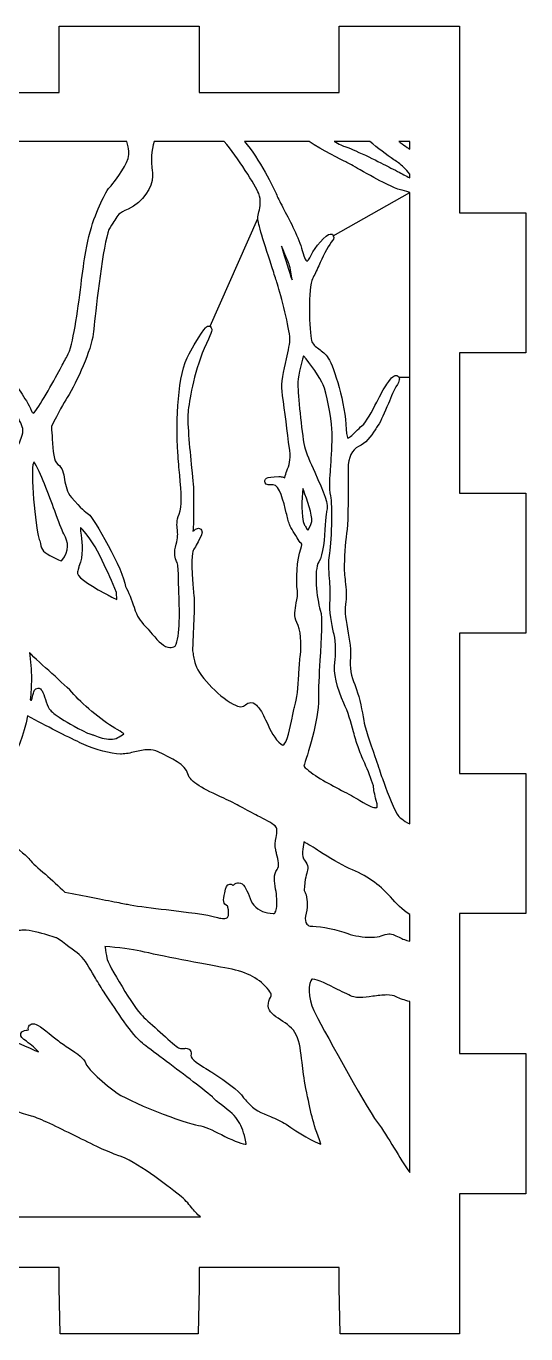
# Model space of a CAD drawing. Extents: x -11 to 868, y -1407 to -16.
# Drawn here: x 567.5 to 642.8, y -927.3 to -730.3 of the extents above; entities that cross this region are included whole.
import ezdxf

# ---------------------------------------------------------------- set-up
doc = ezdxf.new("R2010")
doc.units = 0
doc.layers.add('LAYER_1', color=7, linetype='CONTINUOUS')

msp = doc.modelspace()

# ---------------------------------------------------------------- linework, layer by layer
at = {"layer": 'LAYER_1'}
for points in [[(551.39, -740.28), (572.5, -740.28), (572.5, -730.28), (593.61, -730.28), (593.61, -740.28), (614.72, -740.28), (614.72, -730.28), (632.83, -730.28), (632.83, -758.39), (642.83, -758.39), (642.83, -779.49), (632.83, -779.49)], [(613.82, -761.87), (625.33, -755.33)], [(595.26, -775.49), (602.45, -759.26)], [(632.83, -779.49), (632.83, -800.61), (642.83, -800.61), (642.83, -821.72), (632.83, -821.72), (632.83, -842.84), (642.83, -842.84), (642.83, -863.95), (632.83, -863.95), (632.83, -885.06), (642.83, -885.06), (642.83, -906.17), (632.83, -906.17), (632.83, -927.28), (614.87, -927.28), (614.72, -920.28), (614.72, -917.28), (593.61, -917.28), (593.61, -920.28), (593.46, -927.28), (572.65, -927.28), (572.5, -920.28), (572.5, -917.28), (551.39, -917.28)], [(623.7, -783.18), (625.33, -783.18)]]:
    msp.add_lwpolyline(points, dxfattribs=at)
for points, knots in [([(565.3, -805.54), (563.07, -804.3), (558.95, -801.51), (558.63, -800.07), (558.46, -799.32), (558.09, -798.15), (557.65, -796.8), (556.98, -794.72), (556.15, -792.12), (555.77, -790.07), (555.33, -787.7), (553.53, -784.06), (552.2, -781.4), (551.59, -780.15), (551.05, -779.08), (550.84, -778.5), (550.09, -776.44), (549.56, -774.16), (549.36, -772.09), (549.28, -771.22), (548.33, -766.96), (547.26, -766.96), (547.1, -766.96), (546.95, -767.03), (546.83, -767.15), (546.65, -767.36), (546.56, -767.71), (546.69, -768.82), (546.92, -770.7), (546.9, -771.94), (546.82, -772.61), (546, -771.58), (543.33, -769.3), (539.51, -766.07), (537.11, -764.03), (534.83, -762.11), (534.33, -761.51), (534.24, -761.41), (534.17, -761.32), (534.12, -761.26), (534.12, -761.26), (534.12, -760.95), (534.12, -760.95), (534.12, -760.95), (533.88, -760.95), (533.88, -760.95), (533.72, -760.7), (533.57, -760.49), (533.44, -760.3), (532.61, -759.09), (532.36, -758.73), (531.92, -757.37), (531.76, -756.89), (531.65, -756.55), (531.24, -756.55), (530.76, -756.55), (530.71, -757.05), (530.69, -757.26), (530.68, -757.38), (530.64, -757.74), (530.57, -757.87), (530.52, -757.86), (530.41, -757.82), (530.21, -757.68), (529.39, -757.07), (528.99, -756.61), (528.61, -756.16), (528.19, -755.65), (527.74, -755.13), (526.78, -754.52), (524.96, -753.36), (523.1, -751.54), (522.89, -750.68), (522.83, -750.41), (522.76, -749.68), (522.69, -748.98), (522.65, -748.51), (522.6, -748.04), (522.55, -747.63), (522.55, -747.63), (582.7, -747.64), (582.7, -747.64), (582.85, -748.22), (582.95, -748.69), (583.02, -749.1), (583.23, -750.48), (581.89, -752.27), (580.47, -754.16), (580.47, -754.16), (580.34, -754.33), (580.34, -754.33), (580.08, -754.56), (579.84, -754.89), (579.57, -755.37), (578.62, -757.11), (577.26, -759.91), (576.51, -764.24), (576.28, -765.59), (576.05, -767.35), (575.81, -769.21), (575.29, -773.29), (574.64, -778.37), (573.71, -780), (573.43, -780.49), (573.07, -781.16), (572.65, -781.93), (571.59, -783.9), (569.45, -787.85), (568.6, -788.59), (568.52, -788.49), (568.44, -788.39), (568.35, -788.28), (567.89, -787.17), (567.28, -786.25), (566.73, -785.43), (566.06, -784.42), (565.48, -783.54), (565.37, -782.63), (565.12, -780.4), (561.12, -776.51), (559.49, -775.27), (557.46, -773.71), (556.83, -769.97), (556.69, -768.86), (556.53, -767.63), (555.83, -766.94), (555.21, -766.33), (554.73, -765.85), (554.31, -765.44), (554.16, -764.82), (553.92, -763.86), (553.87, -763.26), (553.8, -762.62), (553.76, -762.2), (553.72, -761.76), (553.63, -761.2), (553.51, -760.52), (553.41, -759.94), (552.87, -759.94), (552.4, -759.94), (552.29, -760.31), (552.03, -761.38), (551.49, -761.24), (550.27, -760.35), (549.72, -759.95), (549.01, -759.44), (548.85, -759.32), (548.61, -759.32), (548.61, -759.32), (548.29, -759.32), (548.29, -759.32), (548.29, -759.32), (548.14, -759.62), (548.14, -759.62), (547.98, -759.96), (548.2, -760.22), (548.54, -760.62), (549.33, -761.55), (550.01, -762.02), (550.55, -762.4), (551.16, -762.83), (551.53, -763.09), (551.78, -763.77), (552.33, -765.26), (552.76, -766.44), (553.98, -767.64), (554.34, -768), (554.52, -768.67), (554.75, -769.59), (555.13, -771.07), (555.65, -773.09), (557.37, -775.5), (558.3, -776.8), (559.19, -777.65), (560.05, -778.48), (561.87, -780.22), (563.59, -781.86), (565.71, -787.56), (565.73, -787.7), (565.78, -787.87), (565.84, -788.05), (566.07, -788.76), (566.34, -789.29), (566.56, -789.72), (567.01, -790.63), (567.24, -791.08), (566.81, -792.33), (566.54, -793.12), (566.15, -793.72), (565.78, -794.29), (565.17, -795.21), (564.6, -796.07), (564.83, -797.37), (565.38, -800.59), (565.69, -804.69), (565.3, -805.54)], [0, 0, 0, 0, 1, 1, 1, 2, 2, 2, 3, 3, 3, 4, 4, 4, 5, 5, 5, 6, 6, 6, 7, 7, 7, 8, 8, 8, 9, 9, 9, 10, 10, 10, 11, 11, 11, 12, 12, 12, 13, 13, 13, 14, 14, 14, 15, 15, 15, 16, 16, 16, 17, 17, 17, 18, 18, 18, 19, 19, 19, 20, 20, 20, 21, 21, 21, 22, 22, 22, 23, 23, 23, 24, 24, 24, 25, 25, 25, 26, 26, 26, 27, 27, 27, 28, 28, 28, 29, 29, 29, 30, 30, 30, 31, 31, 31, 32, 32, 32, 33, 33, 33, 34, 34, 34, 35, 35, 35, 36, 36, 36, 37, 37, 37, 38, 38, 38, 39, 39, 39, 40, 40, 40, 41, 41, 41, 42, 42, 42, 43, 43, 43, 44, 44, 44, 45, 45, 45, 46, 46, 46, 47, 47, 47, 48, 48, 48, 49, 49, 49, 50, 50, 50, 51, 51, 51, 52, 52, 52, 53, 53, 53, 54, 54, 54, 55, 55, 55, 56, 56, 56, 57, 57, 57, 58, 58, 58, 59, 59, 59, 60, 60, 60, 61, 61, 61, 62, 62, 62, 63, 63, 63, 64, 64, 64, 65, 65, 65, 65]), ([(606.21, -838.57), (606.18, -838.57), (606.11, -838.56), (605.97, -838.45), (604.96, -837.67), (604.36, -836.38), (603.78, -835.13), (603.36, -834.22), (602.96, -833.36), (602.42, -832.75), (602.2, -832.51), (601.85, -832.18), (601.4, -832.18), (601.07, -832.18), (600.82, -832.35), (600.61, -832.51), (600.39, -832.66), (600.2, -832.8), (599.88, -832.8), (599.58, -832.8), (599.2, -832.68), (598.75, -832.43), (596.37, -831.14), (593.33, -827.84), (592.94, -826.12), (592.88, -825.82), (592.82, -825.53), (592.77, -825.26), (592.71, -824.92), (592.66, -824.62), (592.58, -824.36), (592.75, -821.13), (592.93, -817.33), (592.83, -816.27), (592.83, -816.27), (592.82, -816.17), (592.82, -816.17), (592.29, -810.78), (592.58, -809.55), (592.72, -809.27), (592.84, -809.04), (592.99, -808.77), (593.15, -808.49), (594.01, -806.93), (594.18, -806.56), (593.97, -806.19), (593.87, -806.02), (593.69, -805.92), (593.49, -805.92), (593.27, -805.92), (593.09, -806.04), (592.93, -806.16), (592.93, -806.16), (592.75, -806.3), (592.67, -806.35), (592.76, -805.63), (592.76, -804.22), (592.75, -802.85), (592.75, -801.94), (592.74, -801.07), (592.77, -800.56), (592.8, -800.09), (592.68, -798.9), (592.47, -796.83), (592.16, -793.79), (591.74, -789.62), (591.96, -788.11), (592.25, -786.14), (592.86, -782.04), (594.71, -778.07), (595.59, -776.16), (595.58, -775.99), (595.41, -775.72), (595.41, -775.72), (595.26, -775.49), (595.26, -775.49), (595.26, -775.49), (594.97, -775.49), (594.97, -775.49), (594.66, -775.49), (594.42, -775.49), (592.1, -779.64), (590.35, -782.75), (590.09, -789.6), (590.4, -794.52), (590.48, -795.76), (590.58, -796.9), (590.67, -797.91), (590.91, -800.63), (591.09, -802.6), (590.59, -803.8), (590.17, -804.83), (590.25, -805.5), (590.32, -806.14), (590.38, -806.72), (590.44, -807.32), (590.15, -808.32), (589.78, -809.61), (589.9, -810.1), (590.15, -810.75), (590.31, -811.15), (590.48, -811.61), (590.47, -812.7), (590.47, -813.32), (590.5, -814.17), (590.54, -815.15), (590.65, -818.02), (590.82, -822.31), (590, -823.69), (589.71, -823.83), (589.45, -823.89), (589.2, -823.89), (588.31, -823.89), (587.53, -823), (586.55, -821.87), (586.55, -821.87), (586.29, -821.57), (586.29, -821.57), (586.02, -821.26), (585.78, -820.99), (585.57, -820.76), (584.62, -819.7), (584.3, -819.35), (583.81, -817.82), (583.49, -816.82), (582.93, -815.43), (582.5, -814.71), (582.26, -812.24), (577.65, -804.24), (576.94, -803.79), (576.43, -803.47), (575.86, -802.97), (574.36, -801.27), (573.68, -800.5), (573.49, -799.47), (573.33, -798.56), (573.16, -797.62), (573, -796.74), (572.31, -796.29), (571.69, -795.89), (571.59, -794.29), (571.47, -792.45), (571.43, -791.86), (571.39, -791.25), (571.34, -790.6), (572.4, -788.52), (573.21, -787.04), (573.73, -786.22), (575.25, -783.83), (577.33, -779.03), (577.64, -776.65), (577.69, -776.26), (577.76, -775.58), (577.86, -774.71), (578.25, -771.2), (579.3, -761.87), (580.19, -760.59), (580.5, -760.14), (580.71, -759.78), (580.88, -759.5), (581.32, -758.73), (581.47, -758.47), (582.9, -757.84), (585.23, -756.79), (586.52, -754.55), (586.59, -752.89), (586.59, -752.72), (586.6, -752.61), (586.59, -752.5), (586.59, -752.5), (586.59, -752.47), (586.59, -752.47), (586.59, -752.47), (586.59, -752.44), (586.59, -752.44), (586.56, -752.31), (586.55, -752.2), (586.53, -752.08), (586.32, -750.51), (586.41, -749.06), (586.83, -747.64), (586.83, -747.64), (597.39, -747.64), (597.39, -747.64), (599.38, -749.99), (602.12, -754.31), (602.58, -755.48), (602.99, -756.52), (602.79, -757.44), (602.61, -758.26), (602.53, -758.61), (602.46, -758.95), (602.45, -759.26), (602.43, -759.92), (603.27, -762.62), (604.84, -767.39), (605.09, -768.16), (605.3, -768.79), (605.41, -769.15), (605.92, -770.77), (607.22, -775.88), (607.28, -777.36), (607.31, -777.95), (607.04, -779.15), (606.76, -780.41), (606.35, -782.22), (605.93, -784.09), (606.09, -785.28), (606.32, -786.92), (606.77, -790.41), (607.09, -792.95), (607.09, -792.95), (607.26, -794.21), (607.26, -794.21), (607.44, -795.65), (607.13, -796.47), (606.82, -797.27), (606.7, -797.6), (606.57, -797.93), (606.49, -798.3), (606.34, -798.22), (606.16, -798.16), (605.96, -798.15), (605.85, -798.14), (605.74, -798.13), (605.61, -798.13), (603.5, -798.13), (603.5, -798.59), (603.5, -798.84), (603.5, -798.89), (603.51, -799.3), (604.01, -799.36), (604.08, -799.37), (604.17, -799.37), (604.31, -799.37), (604.42, -799.37), (604.56, -799.37), (604.74, -799.36), (604.74, -799.36), (604.74, -799.36), (604.74, -799.36), (605.71, -799.36), (606.33, -801.91), (606.74, -803.6), (606.9, -804.24), (607.05, -804.85), (607.21, -805.37), (607.21, -805.37), (607.21, -805.37), (607.21, -805.37), (607.24, -805.51), (607.31, -805.63), (607.61, -806.1), (607.83, -806.45), (608.14, -806.93), (608.35, -807.34), (608.58, -807.77), (608.8, -808.02), (608.95, -808.18), (609.13, -808.38), (609.15, -808.39), (608.91, -809.03), (608.36, -810.52), (608.17, -813.8), (608.41, -815.34), (608.49, -815.88), (608.37, -816.5), (608.24, -817.17), (608.04, -818.17), (607.84, -819.2), (608.33, -820.11), (608.91, -821.18), (609.1, -823.23), (608.83, -825.31), (608.73, -826.03), (608.67, -826.98), (608.6, -828), (608.49, -829.75), (608.36, -831.74), (608.03, -832.68), (607.89, -833.1), (607.77, -833.75), (607.62, -834.51), (607.4, -835.62), (606.82, -838.57), (606.21, -838.57)], [0, 0, 0, 0, 1, 1, 1, 2, 2, 2, 3, 3, 3, 4, 4, 4, 5, 5, 5, 6, 6, 6, 7, 7, 7, 8, 8, 8, 9, 9, 9, 10, 10, 10, 11, 11, 11, 12, 12, 12, 13, 13, 13, 14, 14, 14, 15, 15, 15, 16, 16, 16, 17, 17, 17, 18, 18, 18, 19, 19, 19, 20, 20, 20, 21, 21, 21, 22, 22, 22, 23, 23, 23, 24, 24, 24, 25, 25, 25, 26, 26, 26, 27, 27, 27, 28, 28, 28, 29, 29, 29, 30, 30, 30, 31, 31, 31, 32, 32, 32, 33, 33, 33, 34, 34, 34, 35, 35, 35, 36, 36, 36, 37, 37, 37, 38, 38, 38, 39, 39, 39, 40, 40, 40, 41, 41, 41, 42, 42, 42, 43, 43, 43, 44, 44, 44, 45, 45, 45, 46, 46, 46, 47, 47, 47, 48, 48, 48, 49, 49, 49, 50, 50, 50, 51, 51, 51, 52, 52, 52, 53, 53, 53, 54, 54, 54, 55, 55, 55, 56, 56, 56, 57, 57, 57, 58, 58, 58, 59, 59, 59, 60, 60, 60, 61, 61, 61, 62, 62, 62, 63, 63, 63, 64, 64, 64, 65, 65, 65, 66, 66, 66, 67, 67, 67, 68, 68, 68, 69, 69, 69, 70, 70, 70, 71, 71, 71, 72, 72, 72, 73, 73, 73, 74, 74, 74, 75, 75, 75, 76, 76, 76, 77, 77, 77, 78, 78, 78, 79, 79, 79, 80, 80, 80, 81, 81, 81, 82, 82, 82, 83, 83, 83, 84, 84, 84, 85, 85, 85, 86, 86, 86, 87, 87, 87, 88, 88, 88, 89, 89, 89, 90, 90, 90, 91, 91, 91, 92, 92, 92, 93, 93, 93, 94, 94, 94, 95, 95, 95, 95]), ([(625.33, -850.47), (624.37, -849.96), (623.7, -849.45), (623.43, -848.99), (622.64, -847.63), (621.71, -845.03), (621.27, -843.77), (621.2, -843.58), (621.14, -843.42), (621.1, -843.3), (620.85, -842.51), (620.48, -841.44), (620.09, -840.3), (619.37, -838.22), (618.55, -835.85), (618.4, -834.87), (618.19, -833.48), (617.79, -831.52), (617.3, -830.19), (617.3, -830.19), (617.2, -829.91), (617.2, -829.91), (616.79, -828.81), (616.24, -827.32), (616.37, -825.98), (616.54, -824.27), (616.27, -822.79), (615.95, -821.08), (615.61, -819.21), (615.5, -818.17), (615.71, -816.96), (615.86, -816.14), (615.74, -815.07), (615.62, -813.94), (615.53, -813.08), (615.43, -812.19), (615.46, -811.42), (615.51, -809.7), (615.69, -807.47), (615.89, -806.13), (616.05, -805.03), (616.07, -800.5), (616.05, -796.89), (616.04, -795.33), (616.67, -794.02), (617.61, -793.62), (618.76, -793.14), (619.43, -792.13), (620.14, -791.07), (620.27, -790.87), (620.41, -790.66), (620.55, -790.45), (621.01, -789.79), (621.57, -788.44), (622.11, -787.14), (622.54, -786.1), (622.99, -785.02), (623.26, -784.61), (623.93, -783.61), (623.78, -783.32), (623.7, -783.18), (623.61, -783.01), (623.43, -782.9), (623.23, -782.9), (622.98, -782.9), (622.71, -782.99), (621.89, -784.19), (621.41, -784.88), (620.9, -785.86), (620.37, -786.9), (619.63, -788.34), (618.8, -789.96), (618.14, -790.48), (617.86, -790.7), (617.55, -791.01), (617.26, -791.31), (616.91, -791.66), (616.27, -792.3), (616.02, -792.34), (615.97, -792.28), (615.81, -792), (615.77, -791), (615.61, -787.2), (613.97, -781.63), (613.05, -780.28), (612.63, -779.66), (612.11, -779.26), (611.65, -778.91), (611.12, -778.5), (610.7, -778.19), (610.53, -777.62), (610.18, -776.39), (610.01, -769.54), (610.68, -768.32), (610.97, -767.81), (611.28, -767.12), (611.62, -766.38), (612.21, -765.1), (612.88, -763.64), (613.52, -762.81), (613.76, -762.5), (613.99, -762.21), (613.82, -761.87), (613.82, -761.87), (613.68, -761.59), (613.68, -761.59), (613.68, -761.59), (613.36, -761.59), (613.36, -761.59), (612.74, -761.59), (610.98, -763.69), (610.51, -764.7), (610.14, -765.49), (609.92, -765.67), (609.85, -765.71), (609.77, -765.66), (609.49, -765.37), (609.14, -764.09), (608.6, -762.12), (607.37, -759.79), (606.38, -757.92), (605.91, -757.02), (605.5, -756.24), (605.29, -755.74), (604.83, -754.61), (602.68, -750.3), (600.44, -747.64), (600.44, -747.64), (610.17, -747.64), (610.17, -747.64), (612.14, -748.95), (615.04, -750.43), (615.7, -750.74), (616.04, -750.9), (616.88, -751.36), (617.84, -751.91), (620.78, -753.55), (623.1, -754.81), (623.93, -754.93), (624.24, -754.97), (624.74, -755.12), (625.33, -755.33), (625.33, -755.33), (625.33, -850.47), (625.33, -850.47)], [0, 0, 0, 0, 1, 1, 1, 2, 2, 2, 3, 3, 3, 4, 4, 4, 5, 5, 5, 6, 6, 6, 7, 7, 7, 8, 8, 8, 9, 9, 9, 10, 10, 10, 11, 11, 11, 12, 12, 12, 13, 13, 13, 14, 14, 14, 15, 15, 15, 16, 16, 16, 17, 17, 17, 18, 18, 18, 19, 19, 19, 20, 20, 20, 21, 21, 21, 22, 22, 22, 23, 23, 23, 24, 24, 24, 25, 25, 25, 26, 26, 26, 27, 27, 27, 28, 28, 28, 29, 29, 29, 30, 30, 30, 31, 31, 31, 32, 32, 32, 33, 33, 33, 34, 34, 34, 35, 35, 35, 36, 36, 36, 37, 37, 37, 38, 38, 38, 39, 39, 39, 40, 40, 40, 41, 41, 41, 42, 42, 42, 43, 43, 43, 44, 44, 44, 45, 45, 45, 46, 46, 46, 47, 47, 47, 48, 48, 48, 48]), ([(625.33, -753.12), (624.75, -752.83), (624.12, -752.5), (623.51, -752.17), (623.06, -751.93), (622.61, -751.7), (622.18, -751.48), (621.2, -750.97), (617.22, -748.97), (615.72, -748.47), (615.28, -748.33), (614.64, -748.02), (613.95, -747.64), (613.95, -747.64), (619.34, -747.64), (619.34, -747.64), (620.45, -748.66), (621.88, -749.66), (622.95, -750.4), (623.21, -750.58), (623.45, -750.74), (623.65, -750.89), (624.17, -751.26), (624.71, -751.79), (625.33, -752.56), (625.33, -752.56), (625.33, -753.12), (625.33, -753.12)], [0, 0, 0, 0, 1, 1, 1, 2, 2, 2, 3, 3, 3, 4, 4, 4, 5, 5, 5, 6, 6, 6, 7, 7, 7, 8, 8, 8, 9, 9, 9, 9]), ([(624.95, -748.55), (624.65, -748.33), (624.29, -748.07), (623.91, -747.8), (623.83, -747.74), (623.75, -747.69), (623.68, -747.64), (623.68, -747.64), (625.33, -747.64), (625.33, -747.64), (625.33, -747.64), (625.33, -748.83), (625.33, -748.83), (625.21, -748.74), (625.08, -748.65), (624.95, -748.55)], [0, 0, 0, 0, 1, 1, 1, 2, 2, 2, 3, 3, 3, 4, 4, 4, 5, 5, 5, 5]), ([(607.6, -768.51), (607.19, -767.36), (606.56, -765.32), (606.02, -763.41), (606.5, -764.53), (606.94, -765.58), (607.15, -766.15), (607.39, -766.81), (607.51, -767.68), (607.6, -768.51)], [0, 0, 0, 0, 1, 1, 1, 2, 2, 2, 3, 3, 3, 3]), ([(620.23, -848.01), (619.96, -848.01), (619.29, -847.87), (617.8, -846.92), (617.06, -846.45), (616.08, -845.94), (615.05, -845.4), (612.94, -844.29), (610.57, -843.04), (609.36, -841.75), (609.81, -840.41), (611.67, -834.74), (611.58, -831.63), (611.54, -830.24), (611.67, -828.01), (611.8, -825.84), (612.01, -822.5), (612.2, -819.35), (611.86, -818.28), (611.31, -816.52), (610.84, -812.22), (611.64, -810.97), (612.32, -809.89), (612.48, -807.39), (612.6, -805.38), (612.64, -804.64), (612.7, -803.72), (612.77, -803.51), (612.79, -803.48), (612.8, -803.45), (612.81, -803.41), (613.2, -802.43), (612.39, -800.51), (611.02, -797.48), (610.36, -796.01), (609.67, -794.5), (609.48, -793.61), (608.97, -791.26), (608.54, -785.68), (608.46, -784.32), (608.4, -783.39), (608.94, -781.26), (609.32, -779.94), (610.31, -781.02), (611.85, -783.35), (612.28, -784.32), (612.75, -785.36), (613.55, -789.32), (613.62, -790.93), (613.69, -792.5), (613.57, -794.4), (613.47, -796.07), (613.47, -796.07), (613.46, -796.25), (613.46, -796.25), (613.45, -796.44), (613.43, -796.66), (613.41, -796.91), (613.32, -798.1), (613.18, -799.9), (613.45, -801.05), (613.72, -802.24), (613.58, -808.52), (613.25, -810.01), (613.05, -810.91), (613.14, -812.17), (613.25, -813.5), (613.33, -814.58), (613.41, -815.7), (613.33, -816.6), (613.16, -818.59), (613.57, -820.33), (613.87, -821.6), (613.87, -821.6), (613.94, -821.9), (613.94, -821.9), (614.22, -823.13), (614.21, -825.06), (614.03, -826.14), (613.81, -827.49), (614.41, -830.18), (615.4, -832.26), (616.03, -833.58), (616.47, -835.17), (616.86, -836.58), (617.09, -837.4), (617.31, -838.17), (617.54, -838.85), (617.82, -839.64), (618.17, -840.46), (618.55, -841.32), (619.04, -842.46), (619.55, -843.64), (619.85, -844.73), (619.91, -845.23), (620.03, -846.01), (620.29, -846.92), (620.54, -847.76), (620.4, -847.97), (620.39, -847.97), (620.37, -848), (620.31, -848.01), (620.23, -848.01)], [0, 0, 0, 0, 1, 1, 1, 2, 2, 2, 3, 3, 3, 4, 4, 4, 5, 5, 5, 6, 6, 6, 7, 7, 7, 8, 8, 8, 9, 9, 9, 10, 10, 10, 11, 11, 11, 12, 12, 12, 13, 13, 13, 14, 14, 14, 15, 15, 15, 16, 16, 16, 17, 17, 17, 18, 18, 18, 19, 19, 19, 20, 20, 20, 21, 21, 21, 22, 22, 22, 23, 23, 23, 24, 24, 24, 25, 25, 25, 26, 26, 26, 27, 27, 27, 28, 28, 28, 29, 29, 29, 30, 30, 30, 31, 31, 31, 32, 32, 32, 33, 33, 33, 34, 34, 34, 34]), ([(572.86, -810.84), (572.68, -810.79), (572.22, -810.57), (571.6, -810.28), (570.05, -809.56), (569.95, -809.22), (569.68, -808.19), (569.62, -807.95), (569.55, -807.69), (569.46, -807.4), (568.95, -805.75), (568.13, -797.17), (568.63, -796.1), (568.66, -796.04), (568.69, -795.97), (568.72, -795.9), (569.69, -797.47), (570.92, -800.79), (571.85, -803.31), (572.44, -804.92), (572.91, -806.18), (573.21, -806.74), (573.94, -808.11), (574.13, -809.21), (572.91, -810.8), (572.91, -810.8), (572.87, -810.83), (572.86, -810.84)], [0, 0, 0, 0, 1, 1, 1, 2, 2, 2, 3, 3, 3, 4, 4, 4, 5, 5, 5, 6, 6, 6, 7, 7, 7, 8, 8, 8, 9, 9, 9, 9]), ([(609.96, -806.21), (609.92, -806.17), (609.87, -806.1), (609.8, -805.97), (609.68, -805.74), (609.58, -805.58), (609.48, -805.47), (608.91, -803.99), (609.04, -801.63), (609.24, -799.92), (609.27, -800), (609.29, -800.07), (609.32, -800.15), (609.89, -801.71), (610.67, -803.84), (610.56, -804.92), (610.29, -805.8), (610.06, -806.11), (609.96, -806.21)], [0, 0, 0, 0, 1, 1, 1, 2, 2, 2, 3, 3, 3, 4, 4, 4, 5, 5, 5, 6, 6, 6, 6]), ([(581.18, -816.65), (580.96, -816.57), (580.56, -816.35), (580.19, -816.15), (579.97, -816.03), (579.73, -815.89), (579.46, -815.75), (576.47, -814.18), (575.06, -813.08), (575.27, -812.49), (575.36, -812.25), (575.42, -812.03), (575.45, -811.83), (575.45, -811.83), (575.48, -811.81), (575.48, -811.81), (575.48, -811.81), (575.48, -811.69), (575.48, -811.69), (576.19, -809.95), (575.99, -808.29), (575.82, -806.95), (575.77, -806.54), (575.72, -806.15), (575.71, -805.8), (576.42, -806.42), (577.83, -808.3), (578.64, -810.03), (578.64, -810.03), (578.98, -810.75), (578.98, -810.75), (579.89, -812.66), (580.44, -813.83), (581.14, -815.61), (581.2, -816.21), (581.2, -816.5), (581.18, -816.65)], [0, 0, 0, 0, 1, 1, 1, 2, 2, 2, 3, 3, 3, 4, 4, 4, 5, 5, 5, 6, 6, 6, 7, 7, 7, 8, 8, 8, 9, 9, 9, 10, 10, 10, 11, 11, 11, 12, 12, 12, 12]), ([(582.24, -836.88), (582.08, -837.05), (581.54, -837.34), (581.33, -837.46), (581.03, -837.63), (580.67, -837.71), (580.25, -837.71), (579.43, -837.71), (578.53, -837.38), (577.87, -837.14), (577.71, -837.08), (577.57, -837.03), (577.43, -836.99), (577.27, -836.93), (577.04, -836.85), (576.77, -836.77), (572.71, -834.77), (571.39, -833.67), (571, -833.1), (570.83, -832.84), (570.61, -832.2), (570.44, -831.69), (570.07, -830.59), (569.87, -830), (569.33, -830), (568.82, -830), (568.68, -830.55), (568.64, -830.74), (568.64, -830.74), (568.57, -831.04), (568.57, -831.04), (568.5, -831.34), (568.41, -831.7), (568.34, -831.82), (568.3, -831.82), (568.24, -831.8), (568.15, -831.77), (568.27, -830.74), (568.33, -829.69), (568.33, -828.63), (568.33, -827.27), (568.23, -825.92), (568.03, -824.61), (568.83, -825.49), (570.14, -826.66), (571.41, -827.79), (572.69, -828.94), (574.02, -830.13), (574.74, -830.95), (576.31, -832.74), (579.36, -835.21), (581.27, -836.24), (581.94, -836.6), (582.17, -836.79), (582.24, -836.88)], [0, 0, 0, 0, 1, 1, 1, 2, 2, 2, 3, 3, 3, 4, 4, 4, 5, 5, 5, 6, 6, 6, 7, 7, 7, 8, 8, 8, 9, 9, 9, 10, 10, 10, 11, 11, 11, 12, 12, 12, 13, 13, 13, 14, 14, 14, 15, 15, 15, 16, 16, 16, 17, 17, 17, 18, 18, 18, 18]), ([(605.36, -857.31), (604.78, -858.05), (604.94, -859.09), (605.13, -860.29), (605.2, -860.75), (605.28, -861.23), (605.31, -861.72), (605.4, -862.95), (605.2, -863.65), (604.99, -863.88), (604.95, -863.92), (604.93, -863.94), (604.9, -863.94), (604.9, -863.94), (604.75, -863.94), (604.75, -863.94), (603.57, -863.94), (602.61, -863.53), (601.83, -862.68), (601.58, -862.42), (601.33, -861.81), (601.12, -861.27), (600.71, -860.27), (600.33, -859.32), (599.55, -859.32), (599.29, -859.32), (599.05, -859.43), (598.83, -859.64), (598.77, -859.69), (598.73, -859.72), (598.7, -859.74), (598.62, -859.66), (598.48, -859.53), (598.25, -859.53), (597.75, -859.53), (597.65, -860), (597.45, -860.86), (597.2, -861.96), (597.2, -862.57), (597.9, -862.84), (597.9, -862.84), (597.91, -862.84), (597.92, -862.84), (597.92, -862.86), (597.93, -862.88), (597.94, -862.92), (597.94, -862.92), (597.95, -863.03), (597.95, -863.03), (598.02, -863.48), (598.14, -864.23), (597.87, -864.54), (597.77, -864.66), (597.58, -864.72), (597.31, -864.72), (597.06, -864.72), (596.75, -864.67), (596.38, -864.56), (594.74, -864.09), (591.65, -863.73), (588.66, -863.37), (586.54, -863.13), (584.54, -862.89), (583.22, -862.64), (582.74, -862.55), (582.05, -862.42), (581.22, -862.26), (579.11, -861.85), (576.25, -861.31), (573.37, -860.74), (572.49, -859.85), (571.4, -858.89), (570.43, -858.05), (569.4, -857.14), (568.42, -856.29), (568.09, -855.85), (567.75, -855.4), (566.66, -854.49), (564.77, -852.92), (563.24, -851.64), (561.24, -849.98), (559.76, -848.58), (563.75, -844.78), (566.61, -839.81), (567.76, -834.2), (570.62, -835.73), (573.66, -837.28), (575.58, -838.19), (575.58, -838.19), (575.65, -838.23), (575.65, -838.23), (575.72, -838.26), (575.79, -838.29), (575.86, -838.32), (575.86, -838.32), (576.21, -838.49), (576.21, -838.49), (578.08, -839.33), (580.21, -839.88), (581.77, -839.93), (581.82, -839.93), (581.86, -839.93), (581.9, -839.93), (582.57, -839.93), (583.25, -839.76), (583.9, -839.6), (584.56, -839.45), (585.24, -839.28), (585.91, -839.28), (586.45, -839.28), (586.94, -839.39), (587.41, -839.61), (589.45, -840.56), (591.57, -841.54), (591.92, -842.93), (592.25, -844.19), (594.26, -845.2), (597.3, -846.6), (598.28, -847.05), (599.21, -847.47), (599.86, -847.86), (600.78, -848.39), (601.65, -848.83), (602.42, -849.23), (603.52, -849.79), (604.47, -850.28), (605.04, -850.76), (605.41, -851.08), (605.35, -851.63), (605.2, -852.5), (605.1, -853.12), (605, -853.76), (605.14, -854.38), (605.18, -854.57), (605.23, -854.77), (605.28, -854.96), (605.53, -855.96), (605.75, -856.82), (605.36, -857.31)], [0, 0, 0, 0, 1, 1, 1, 2, 2, 2, 3, 3, 3, 4, 4, 4, 5, 5, 5, 6, 6, 6, 7, 7, 7, 8, 8, 8, 9, 9, 9, 10, 10, 10, 11, 11, 11, 12, 12, 12, 13, 13, 13, 14, 14, 14, 15, 15, 15, 16, 16, 16, 17, 17, 17, 18, 18, 18, 19, 19, 19, 20, 20, 20, 21, 21, 21, 22, 22, 22, 23, 23, 23, 24, 24, 24, 25, 25, 25, 26, 26, 26, 27, 27, 27, 28, 28, 28, 29, 29, 29, 30, 30, 30, 31, 31, 31, 32, 32, 32, 33, 33, 33, 34, 34, 34, 35, 35, 35, 36, 36, 36, 37, 37, 37, 38, 38, 38, 39, 39, 39, 40, 40, 40, 41, 41, 41, 42, 42, 42, 43, 43, 43, 44, 44, 44, 45, 45, 45, 46, 46, 46, 46]), ([(600.56, -898.69), (599.86, -898.69), (598.32, -897.94), (596.96, -897.27), (595.61, -896.61), (594.33, -895.98), (593.51, -895.88), (591.59, -895.63), (582.78, -892.26), (580.79, -890.69), (578.03, -888.52), (576.66, -887.05), (576.53, -886.55), (576.33, -885.83), (575.37, -885.16), (573.82, -884.13), (573.18, -883.7), (572.51, -883.25), (572, -882.84), (572, -882.84), (571.6, -882.52), (571.6, -882.52), (569.98, -881.19), (569.15, -880.57), (568.57, -880.57), (568.36, -880.57), (568.17, -880.65), (568.04, -880.8), (567.9, -880.97), (567.84, -881.2), (567.87, -881.48), (567.79, -881.52), (567.61, -881.54), (567.53, -881.55), (567.25, -881.58), (566.84, -881.64), (566.74, -882.05), (566.62, -882.49), (567.01, -882.81), (567.57, -883.21), (568.35, -883.76), (569.01, -884.37), (569.42, -884.81), (566.89, -883.84), (556.45, -878.66), (555.01, -876.92), (554.15, -875.9), (553.24, -875.53), (552.44, -875.21), (551.61, -874.87), (550.89, -874.58), (550.19, -873.66), (549.62, -872.92), (549.22, -872.61), (548.81, -872.61), (548.25, -872.61), (548.02, -873.12), (547.84, -873.53), (547.72, -873.8), (547.58, -874.11), (547.38, -874.24), (547.38, -874.24), (547.38, -874.24), (547.38, -874.24), (547.38, -874.24), (547.34, -874.26), (547.25, -874.26), (546.41, -874.26), (544.5, -873.21), (543.24, -872.52), (542.72, -872.24), (542.28, -872), (541.96, -871.85), (541.67, -871.71), (541.62, -871.63), (541.62, -871.63), (541.62, -871.61), (541.63, -871.53), (541.63, -871.47), (541.67, -871.18), (541.73, -870.64), (541.05, -870.14), (540.78, -869.94), (540.55, -869.8), (540.39, -869.7), (540.55, -869.53), (540.84, -869.16), (540.67, -868.76), (540.48, -868.33), (539.95, -868.33), (539.78, -868.33), (539.34, -868.33), (538.65, -868.44), (537.65, -868.67), (537.39, -868.73), (537.1, -868.76), (536.8, -868.76), (534.9, -868.76), (532.61, -867.6), (531.09, -866.83), (530.73, -866.64), (530.4, -866.48), (530.12, -866.35), (529.4, -866.01), (527.45, -864.91), (525.38, -863.74), (522.52, -862.13), (519.57, -860.46), (518.6, -860.09), (517.24, -859.56), (516.67, -857.74), (516.37, -856.41), (516.18, -855.57), (515.39, -855.01), (514.73, -854.6), (516.06, -854.76), (518.37, -855.34), (520.29, -855.82), (520.29, -855.82), (520.68, -855.92), (520.68, -855.92), (522.14, -856.29), (524.15, -856.57), (526.1, -856.84), (528.16, -857.12), (530.12, -857.4), (530.93, -857.71), (531.05, -857.76), (531.11, -857.8), (531.15, -857.82), (530.99, -858.11), (530.13, -858.69), (529.6, -859.05), (529.24, -859.29), (528.87, -859.55), (528.52, -859.81), (528.1, -860.13), (527.94, -860.46), (528.05, -860.8), (528.22, -861.32), (528.88, -861.39), (529.56, -861.39), (530.79, -861.39), (532.83, -861.07), (533.71, -860.81), (533.99, -860.73), (534.52, -860.68), (535.17, -860.68), (537.35, -860.68), (540.54, -861.18), (542.42, -862.15), (543.8, -862.85), (545.4, -862.94), (546.64, -862.94), (547.23, -862.94), (547.81, -862.91), (548.37, -862.89), (548.87, -862.87), (549.35, -862.85), (549.79, -862.85), (550.43, -862.85), (550.88, -862.89), (551.23, -862.98), (552.1, -863.22), (553.57, -863.28), (555.13, -863.35), (557.2, -863.44), (559.53, -863.54), (560.47, -864.04), (560.73, -864.18), (560.97, -864.29), (561.18, -864.37), (561.12, -864.4), (561.07, -864.44), (561.01, -864.47), (560.28, -864.9), (558.79, -865.07), (557.35, -865.23), (555.87, -865.39), (554.35, -865.57), (553.32, -866.04), (552.98, -866.19), (552.28, -866.51), (552.41, -867.1), (552.52, -867.6), (553.08, -867.79), (554.48, -867.79), (555.21, -867.79), (556.1, -867.73), (556.92, -867.63), (557.63, -867.54), (558.72, -867.47), (559.87, -867.4), (562.36, -867.25), (565.17, -867.08), (566.33, -866.59), (566.53, -866.51), (566.8, -866.46), (567.13, -866.46), (568.18, -866.46), (569.64, -866.87), (570.79, -867.21), (571.23, -867.35), (571.66, -867.48), (572.07, -867.61), (572.07, -867.61), (572.17, -867.64), (572.17, -867.64), (572.17, -867.64), (572.23, -867.7), (572.23, -867.7), (572.23, -867.7), (572.28, -867.7), (572.28, -867.7), (572.28, -867.7), (572.5, -867.87), (572.5, -867.87), (573.86, -868.86), (575.25, -869.89), (575.75, -870.34), (576.34, -870.88), (577.07, -872.12), (577.83, -873.42), (578.27, -874.17), (578.73, -874.94), (579.19, -875.65), (579.19, -875.65), (579.55, -876.19), (579.55, -876.19), (581.05, -878.48), (583.55, -882.3), (585.05, -883.49), (585.61, -883.94), (586.82, -884.84), (588.21, -885.89), (590.76, -887.8), (593.92, -890.17), (595.6, -891.59), (595.75, -891.79), (596.07, -892.13), (596.95, -892.78), (599.6, -894.75), (600.02, -895.6), (600.65, -898.37), (600.69, -898.55), (600.68, -898.64), (600.68, -898.68), (600.66, -898.68), (600.62, -898.69), (600.56, -898.69)], [0, 0, 0, 0, 1, 1, 1, 2, 2, 2, 3, 3, 3, 4, 4, 4, 5, 5, 5, 6, 6, 6, 7, 7, 7, 8, 8, 8, 9, 9, 9, 10, 10, 10, 11, 11, 11, 12, 12, 12, 13, 13, 13, 14, 14, 14, 15, 15, 15, 16, 16, 16, 17, 17, 17, 18, 18, 18, 19, 19, 19, 20, 20, 20, 21, 21, 21, 22, 22, 22, 23, 23, 23, 24, 24, 24, 25, 25, 25, 26, 26, 26, 27, 27, 27, 28, 28, 28, 29, 29, 29, 30, 30, 30, 31, 31, 31, 32, 32, 32, 33, 33, 33, 34, 34, 34, 35, 35, 35, 36, 36, 36, 37, 37, 37, 38, 38, 38, 39, 39, 39, 40, 40, 40, 41, 41, 41, 42, 42, 42, 43, 43, 43, 44, 44, 44, 45, 45, 45, 46, 46, 46, 47, 47, 47, 48, 48, 48, 49, 49, 49, 50, 50, 50, 51, 51, 51, 52, 52, 52, 53, 53, 53, 54, 54, 54, 55, 55, 55, 56, 56, 56, 57, 57, 57, 58, 58, 58, 59, 59, 59, 60, 60, 60, 61, 61, 61, 62, 62, 62, 63, 63, 63, 64, 64, 64, 65, 65, 65, 66, 66, 66, 67, 67, 67, 68, 68, 68, 69, 69, 69, 70, 70, 70, 71, 71, 71, 72, 72, 72, 73, 73, 73, 74, 74, 74, 75, 75, 75, 76, 76, 76, 77, 77, 77, 78, 78, 78, 79, 79, 79, 80, 80, 80, 81, 81, 81, 82, 82, 82, 83, 83, 83, 83]), ([(625.33, -868.14), (624.7, -867.95), (624.31, -867.81), (624.15, -867.73), (624.15, -867.73), (624.02, -867.66), (624.02, -867.66), (623.26, -867.28), (622.76, -867.03), (622.18, -867.03), (621.83, -867.03), (621.48, -867.13), (621.04, -867.34), (620.77, -867.47), (620.22, -867.54), (619.55, -867.54), (618.36, -867.54), (616.9, -867.31), (616.02, -866.97), (614.47, -866.38), (612, -865.87), (610.72, -865.87), (610.72, -865.87), (610.59, -865.87), (610.59, -865.87), (610.25, -865.87), (609.99, -865.76), (609.82, -865.54), (609.6, -865.26), (609.53, -864.83), (609.63, -864.38), (609.94, -863.04), (609.96, -862.02), (609.71, -861.15), (609.62, -860.85), (609.54, -860.69), (609.48, -860.59), (609.42, -860.48), (609.4, -860.42), (609.53, -859.27), (609.6, -858.65), (609.72, -858.23), (609.81, -857.89), (610, -857.22), (610.15, -856.7), (609.48, -855.94), (609, -855.39), (609.24, -853.99), (609.37, -853.24), (609.38, -853.22), (609.38, -853.2), (609.38, -853.18), (609.9, -853.43), (610.9, -854.06), (611.74, -854.59), (613.22, -855.53), (614.89, -856.59), (616.23, -857.15), (618.83, -858.24), (620.63, -859.49), (622.43, -861.46), (623.32, -862.44), (624.22, -863.38), (625.33, -864.12), (625.33, -864.12), (625.33, -868.14), (625.33, -868.14)], [0, 0, 0, 0, 1, 1, 1, 2, 2, 2, 3, 3, 3, 4, 4, 4, 5, 5, 5, 6, 6, 6, 7, 7, 7, 8, 8, 8, 9, 9, 9, 10, 10, 10, 11, 11, 11, 12, 12, 12, 13, 13, 13, 14, 14, 14, 15, 15, 15, 16, 16, 16, 17, 17, 17, 18, 18, 18, 19, 19, 19, 20, 20, 20, 21, 21, 21, 22, 22, 22, 22]), ([(593.82, -909.63), (593.82, -909.63), (566.09, -909.63), (566.09, -909.63), (565.56, -909.47), (565.05, -909.32), (564.54, -909.19), (562.95, -908.78), (561.07, -908.1), (559.25, -907.44), (556.77, -906.54), (554.43, -905.69), (552.76, -905.49), (551.45, -905.32), (549.45, -904.81), (547.33, -904.26), (544.94, -903.64), (542.48, -903), (540.69, -902.8), (539.51, -902.66), (537.81, -902.32), (536.02, -901.96), (533.1, -901.38), (529.81, -900.72), (527.63, -900.72), (527.4, -900.72), (527.17, -900.72), (526.97, -900.74), (525.6, -900.85), (524.36, -900.9), (523.16, -900.9), (519.57, -900.9), (516.62, -900.43), (514.4, -899.5), (510.32, -897.8), (501.21, -893.57), (499.39, -892.53), (499.03, -892.32), (498.92, -892.27), (498.77, -892.27), (498.77, -892.27), (498.4, -892.27), (498.4, -892.27), (498.4, -892.27), (498.29, -892.64), (498.29, -892.64), (498.16, -893.05), (498.16, -893.06), (500.77, -894.86), (502.02, -895.72), (503.53, -896.74), (504.43, -897.33), (506.78, -898.86), (512.05, -900.79), (516.22, -902.03), (518.56, -902.72), (520.86, -902.8), (522.38, -902.8), (523.17, -902.8), (523.92, -902.77), (524.64, -902.75), (525.26, -902.73), (525.84, -902.71), (526.37, -902.71), (527.05, -902.71), (527.57, -902.74), (527.99, -902.81), (528.34, -902.87), (528.73, -902.93), (529.18, -902.99), (531.94, -903.4), (536.55, -904.08), (541.03, -905.54), (543.07, -906.2), (545.13, -906.57), (547.32, -906.95), (550.34, -907.49), (553.72, -908.09), (557.75, -909.63), (557.75, -909.63), (456.33, -909.63), (456.33, -909.63), (456.33, -909.63), (456.33, -875.14), (456.33, -875.14), (457.7, -874.99), (459.3, -874.84), (461, -874.68), (467.5, -874.06), (471.85, -873.61), (472.99, -872.96), (473.43, -872.7), (473.95, -872.65), (474.59, -872.65), (474.75, -872.65), (474.91, -872.65), (475.08, -872.66), (475.25, -872.66), (475.43, -872.66), (475.61, -872.66), (476.19, -872.66), (476.8, -872.62), (477.41, -872.44), (477.99, -872.27), (478.57, -871.96), (479.13, -871.42), (480.68, -869.96), (485.95, -869.96), (487.93, -869.96), (488.27, -869.96), (489.63, -869.97), (489.63, -869.97), (489.94, -869.97), (490.21, -869.97), (490.44, -869.96), (490.44, -869.96), (490.55, -869.96), (490.55, -869.96), (491.45, -869.96), (492.73, -870.25), (494.09, -870.56), (495.7, -870.94), (497.53, -871.36), (499.12, -871.36), (499.59, -871.36), (500.02, -871.32), (500.42, -871.25), (501.36, -871.07), (502.78, -870.89), (504.28, -870.7), (507.49, -870.3), (511.11, -869.84), (512.82, -869.11), (513.05, -869.2), (513.31, -869.31), (513.6, -869.43), (515.05, -870.06), (516.01, -870.7), (517.02, -871.38), (517.91, -871.97), (518.83, -872.58), (520.15, -873.25), (521.53, -873.95), (523.73, -874.77), (526.05, -875.64), (528.48, -876.54), (530.98, -877.48), (532.41, -878.24), (534.22, -879.21), (537.73, -880.57), (540.82, -881.77), (541.03, -881.85), (541.24, -881.93), (541.45, -882.01), (539.86, -882.4), (537.43, -882.91), (534.35, -883.49), (533.07, -883.73), (531.43, -883.84), (530.45, -883.84), (530.36, -883.84), (530.14, -883.83), (530.14, -883.83), (529.18, -883.83), (526.63, -884.31), (525.71, -884.72), (525.34, -884.88), (524.38, -884.99), (523.53, -885.08), (522.55, -885.19), (521.7, -885.28), (521.27, -885.48), (520.92, -885.63), (520.85, -885.92), (520.9, -886.13), (520.94, -886.34), (521.06, -886.91), (524.33, -886.91), (524.85, -886.91), (525.57, -886.88), (526.1, -886.76), (527.61, -886.42), (532.71, -885.48), (533.82, -885.44), (535.02, -885.4), (538.68, -885.27), (540.59, -885.07), (541.16, -885.01), (541.83, -884.89), (542.55, -884.76), (543.68, -884.55), (544.85, -884.34), (545.78, -884.34), (546.19, -884.34), (546.51, -884.38), (546.75, -884.46), (546.75, -884.46), (546.82, -884.54), (546.82, -884.54), (546.82, -884.54), (546.89, -884.54), (546.89, -884.54), (547.58, -885.04), (548.26, -885.6), (548.98, -886.19), (550.17, -887.16), (551.4, -888.17), (552.73, -888.91), (555.56, -890.49), (565.97, -893.82), (568.36, -894.48), (569.56, -894.81), (572.28, -896.15), (574.92, -897.45), (577.53, -898.74), (580, -899.96), (581.35, -900.39), (584.05, -901.26), (588.66, -904.85), (590.63, -906.38), (591.45, -907.02), (591.97, -907.66), (592.43, -908.23), (592.87, -908.76), (593.26, -909.25), (593.82, -909.63)], [0, 0, 0, 0, 1, 1, 1, 2, 2, 2, 3, 3, 3, 4, 4, 4, 5, 5, 5, 6, 6, 6, 7, 7, 7, 8, 8, 8, 9, 9, 9, 10, 10, 10, 11, 11, 11, 12, 12, 12, 13, 13, 13, 14, 14, 14, 15, 15, 15, 16, 16, 16, 17, 17, 17, 18, 18, 18, 19, 19, 19, 20, 20, 20, 21, 21, 21, 22, 22, 22, 23, 23, 23, 24, 24, 24, 25, 25, 25, 26, 26, 26, 27, 27, 27, 28, 28, 28, 29, 29, 29, 30, 30, 30, 31, 31, 31, 32, 32, 32, 33, 33, 33, 34, 34, 34, 35, 35, 35, 36, 36, 36, 37, 37, 37, 38, 38, 38, 39, 39, 39, 40, 40, 40, 41, 41, 41, 42, 42, 42, 43, 43, 43, 44, 44, 44, 45, 45, 45, 46, 46, 46, 47, 47, 47, 48, 48, 48, 49, 49, 49, 50, 50, 50, 51, 51, 51, 52, 52, 52, 53, 53, 53, 54, 54, 54, 55, 55, 55, 56, 56, 56, 57, 57, 57, 58, 58, 58, 59, 59, 59, 60, 60, 60, 61, 61, 61, 62, 62, 62, 63, 63, 63, 64, 64, 64, 65, 65, 65, 66, 66, 66, 67, 67, 67, 68, 68, 68, 69, 69, 69, 70, 70, 70, 71, 71, 71, 72, 72, 72, 73, 73, 73, 74, 74, 74, 75, 75, 75, 75]), ([(611.95, -898.7), (610.98, -898.44), (608.58, -897.03), (606.69, -895.71), (606.01, -895.23), (605.2, -894.9), (604.34, -894.54), (603.05, -894.01), (601.73, -893.46), (600.95, -892.44), (600.68, -892.1), (600.48, -891.88), (600.31, -891.74), (599.55, -890.54), (597.41, -889.11), (595.98, -888.16), (595.98, -888.16), (595.54, -887.87), (595.54, -887.87), (595.27, -887.69), (594.95, -887.49), (594.61, -887.29), (593.79, -886.79), (592.27, -885.87), (592.36, -885.36), (592.4, -885.12), (592.42, -884.77), (592.21, -884.51), (592.06, -884.34), (591.85, -884.26), (591.59, -884.26), (591.5, -884.26), (591.4, -884.27), (591.29, -884.28), (591.19, -884.29), (591.08, -884.3), (590.96, -884.3), (590.71, -884.3), (590.52, -884.24), (590.34, -884.1), (589.34, -883.31), (586.18, -880.46), (585.06, -879.38), (583.86, -878.24), (579.85, -871.69), (579.68, -870.62), (579.62, -870.21), (579.52, -869.63), (579.42, -869.04), (579.42, -869.04), (579.4, -868.9), (579.4, -868.9), (581.44, -869.11), (583.52, -869.34), (584.81, -869.63), (587.6, -870.28), (594.3, -871.59), (597.46, -872.14), (600.52, -872.67), (602.43, -873.59), (603.84, -875.2), (604.61, -876.08), (604.52, -876.26), (604.33, -876.63), (604.19, -876.91), (604, -877.29), (604.02, -877.88), (604.04, -878.77), (604.89, -879.33), (605.87, -879.98), (606.77, -880.57), (607.79, -881.24), (608.23, -882.21), (608.77, -883.43), (608.93, -884.75), (609.12, -886.42), (609.25, -887.55), (609.4, -888.82), (609.69, -890.32), (610.42, -893.96), (610.67, -895.22), (611.95, -898.7)], [0, 0, 0, 0, 1, 1, 1, 2, 2, 2, 3, 3, 3, 4, 4, 4, 5, 5, 5, 6, 6, 6, 7, 7, 7, 8, 8, 8, 9, 9, 9, 10, 10, 10, 11, 11, 11, 12, 12, 12, 13, 13, 13, 14, 14, 14, 15, 15, 15, 16, 16, 16, 17, 17, 17, 18, 18, 18, 19, 19, 19, 20, 20, 20, 21, 21, 21, 22, 22, 22, 23, 23, 23, 24, 24, 24, 25, 25, 25, 26, 26, 26, 27, 27, 27, 27]), ([(625.33, -902.98), (624.55, -901.86), (623.76, -900.57), (622.99, -899.3), (622.09, -897.84), (621.25, -896.46), (620.48, -895.43), (618.43, -892.69), (611.88, -880.55), (610.88, -878.57), (609.95, -876.75), (610.03, -874.23), (610.6, -873.86), (610.6, -873.86), (610.6, -873.86), (610.6, -873.86), (610.61, -873.86), (610.64, -873.85), (610.7, -873.85), (611.42, -873.85), (613.1, -874.71), (614.45, -875.39), (615.46, -875.9), (616.32, -876.34), (616.9, -876.51), (617.15, -876.58), (617.45, -876.62), (617.82, -876.62), (618.4, -876.62), (619.06, -876.53), (619.76, -876.43), (620.48, -876.34), (621.22, -876.23), (621.88, -876.23), (622.49, -876.23), (622.94, -876.32), (623.27, -876.49), (623.82, -876.8), (624.57, -877.02), (625.33, -877.21), (625.33, -877.21), (625.33, -902.98), (625.33, -902.98)], [0, 0, 0, 0, 1, 1, 1, 2, 2, 2, 3, 3, 3, 4, 4, 4, 5, 5, 5, 6, 6, 6, 7, 7, 7, 8, 8, 8, 9, 9, 9, 10, 10, 10, 11, 11, 11, 12, 12, 12, 13, 13, 13, 14, 14, 14, 14])]:
    msp.add_open_spline(points, degree=3, knots=knots, dxfattribs=at)

doc.saveas('drawing.dxf')
